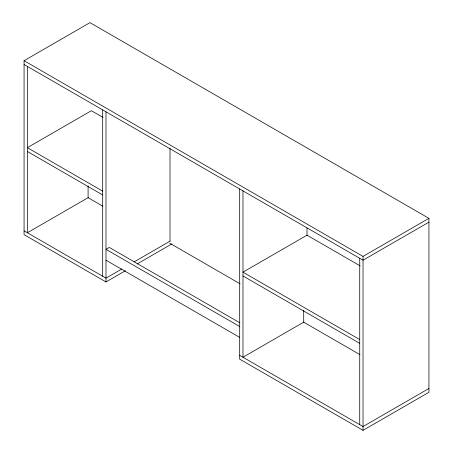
<?xml version="1.0" encoding="UTF-8"?>
<svg xmlns="http://www.w3.org/2000/svg" width="453" height="453" viewBox="0 0 453 453"><rect width="100%" height="100%" fill="white"/><g stroke="black" fill="none" stroke-linecap="round" stroke-linejoin="round"><path stroke-width="0.68" d="M125.509 270.673L105.979 281.947L24.066 234.654L24.066 60.702L89.977 22.65L428.934 218.346L428.934 392.298L363.023 430.35L239.682 359.138L239.682 188.992M88.392 197.519L27.361 232.751L27.361 66.41M121.851 268.98L105.979 278.142L24.066 230.849M134.031 261.947L170.062 241.149M137.106 263.98L171.891 243.895M24.066 60.702L363.023 256.398L428.934 218.346M428.934 222.151L363.023 260.203L24.066 64.507M303.952 322.032L242.978 357.236L242.978 190.894M428.934 388.493L363.023 426.545L239.682 355.333M103.024 117.429L91.387 110.713L27.361 147.678L102.689 191.166M360.18 265.9L307.004 235.198L242.978 272.162L359.727 339.569M27.361 151.483L102.689 194.971M242.978 275.968L359.727 343.374M169.711 243.182L240.124 283.833M102.791 206.177L88.092 197.689L88.092 185.86M359.942 354.642L303.708 322.174L303.708 310.345M239.926 322.859L109.275 247.429L105.979 249.331L239.682 326.522M105.979 260.203L239.682 337.394M363.023 256.398L363.023 430.35M359.727 258.301L359.727 424.642M307.004 227.938L307.004 235.69M170.005 148.137L170.005 241.177M105.979 111.8L105.979 281.947M102.689 109.898L102.689 276.239"/></g></svg>
